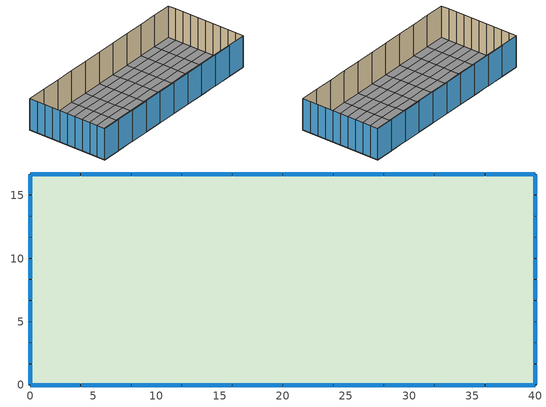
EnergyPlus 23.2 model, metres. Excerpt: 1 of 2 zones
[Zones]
Greenhouse Zone Main
 floor ground (Floor Construction): 0,0 0,1.67 4,1.67 4,0 z0; 4,0 4,1.67 8,1.67 8,0 z0; 8,0 8,1.67 12,1.67 12,0 z0; 12,0 12,1.67 16,1.67 16,0 z0; 16,0 16,1.67 20,1.67 20,0 z0; 20,0 20,1.67 24,1.67 24,0 z0; 24,0 24,1.67 28,1.67 28,0 z0; 28,0 28,1.67 32,1.67 32,0 z0; 32,0 32,1.67 36,1.67 36,0 z0; 36,0 36,1.67 40,1.67 40,0 z0; 0,1.67 0,3.34 4,3.34 4,1.67 z0; 4,1.67 4,3.34 8,3.34 8,1.67 z0; 8,1.67 8,3.34 12,3.34 12,1.67 z0; 12,1.67 12,3.34 16,3.34 16,1.67 z0; 16,1.67 16,3.34 20,3.34 20,1.67 z0; 20,1.67 20,3.34 24,3.34 24,1.67 z0; 24,1.67 24,3.34 28,3.34 28,1.67 z0; 28,1.67 28,3.34 32,3.34 32,1.67 z0; 32,1.67 32,3.34 36,3.34 36,1.67 z0; 36,1.67 36,3.34 40,3.34 40,1.67 z0; 0,3.34 0,5.01 4,5.01 4,3.34 z0; 4,3.34 4,5.01 8,5.01 8,3.34 z0; 8,3.34 8,5.01 12,5.01 12,3.34 z0; 12,3.34 12,5.01 16,5.01 16,3.34 z0; 16,3.34 16,5.01 20,5.01 20,3.34 z0; 20,3.34 20,5.01 24,5.01 24,3.34 z0; 24,3.34 24,5.01 28,5.01 28,3.34 z0; 28,3.34 28,5.01 32,5.01 32,3.34 z0; 32,3.34 32,5.01 36,5.01 36,3.34 z0; 36,3.34 36,5.01 40,5.01 40,3.34 z0; 0,5.01 0,6.68 4,6.68 4,5.01 z0; 4,5.01 4,6.68 8,6.68 8,5.01 z0; 8,5.01 8,6.68 12,6.68 12,5.01 z0; 12,5.01 12,6.68 16,6.68 16,5.01 z0; 16,5.01 16,6.68 20,6.68 20,5.01 z0; 20,5.01 20,6.68 24,6.68 24,5.01 z0; 24,5.01 24,6.68 28,6.68 28,5.01 z0; 28,5.01 28,6.68 32,6.68 32,5.01 z0; 32,5.01 32,6.68 36,6.68 36,5.01 z0; 36,5.01 36,6.68 40,6.68 40,5.01 z0; 0,6.68 0,8.35 4,8.35 4,6.68 z0; 4,6.68 4,8.35 8,8.35 8,6.68 z0; 8,6.68 8,8.35 12,8.35 12,6.68 z0; 12,6.68 12,8.35 16,8.35 16,6.68 z0; 16,6.68 16,8.35 20,8.35 20,6.68 z0; 20,6.68 20,8.35 24,8.35 24,6.68 z0; 24,6.68 24,8.35 28,8.35 28,6.68 z0; 28,6.68 28,8.35 32,8.35 32,6.68 z0; 32,6.68 32,8.35 36,8.35 36,6.68 z0; 36,6.68 36,8.35 40,8.35 40,6.68 z0; 0,8.35 0,10.02 4,10.02 4,8.35 z0; 4,8.35 4,10.02 8,10.02 8,8.35 z0; 8,8.35 8,10.02 12,10.02 12,8.35 z0; 12,8.35 12,10.02 16,10.02 16,8.35 z0; 16,8.35 16,10.02 20,10.02 20,8.35 z0; 20,8.35 20,10.02 24,10.02 24,8.35 z0; 24,8.35 24,10.02 28,10.02 28,8.35 z0; 28,8.35 28,10.02 32,10.02 32,8.35 z0; 32,8.35 32,10.02 36,10.02 36,8.35 z0; 36,8.35 36,10.02 40,10.02 40,8.35 z0; 0,10.02 0,11.69 4,11.69 4,10.02 z0; 4,10.02 4,11.69 8,11.69 8,10.02 z0; 8,10.02 8,11.69 12,11.69 12,10.02 z0; 12,10.02 12,11.69 16,11.69 16,10.02 z0; 16,10.02 16,11.69 20,11.69 20,10.02 z0; 20,10.02 20,11.69 24,11.69 24,10.02 z0; 24,10.02 24,11.69 28,11.69 28,10.02 z0; 28,10.02 28,11.69 32,11.69 32,10.02 z0; 32,10.02 32,11.69 36,11.69 36,10.02 z0; 36,10.02 36,11.69 40,11.69 40,10.02 z0; 0,11.69 0,13.36 4,13.36 4,11.69 z0; 4,11.69 4,13.36 8,13.36 8,11.69 z0; 8,11.69 8,13.36 12,13.36 12,11.69 z0; 12,11.69 12,13.36 16,13.36 16,11.69 z0; 16,11.69 16,13.36 20,13.36 20,11.69 z0; 20,11.69 20,13.36 24,13.36 24,11.69 z0; 24,11.69 24,13.36 28,13.36 28,11.69 z0; 28,11.69 28,13.36 32,13.36 32,11.69 z0; 32,11.69 32,13.36 36,13.36 36,11.69 z0; 36,11.69 36,13.36 40,13.36 40,11.69 z0; 0,13.36 0,15.03 4,15.03 4,13.36 z0; 4,13.36 4,15.03 8,15.03 8,13.36 z0; 8,13.36 8,15.03 12,15.03 12,13.36 z0; 12,13.36 12,15.03 16,15.03 16,13.36 z0; 16,13.36 16,15.03 20,15.03 20,13.36 z0; 20,13.36 20,15.03 24,15.03 24,13.36 z0; 24,13.36 24,15.03 28,15.03 28,13.36 z0; 28,13.36 28,15.03 32,15.03 32,13.36 z0; 32,13.36 32,15.03 36,15.03 36,13.36 z0; 36,13.36 36,15.03 40,15.03 40,13.36 z0; 0,15.03 0,16.7 4,16.7 4,15.03 z0; 4,15.03 4,16.7 8,16.7 8,15.03 z0; 8,15.03 8,16.7 12,16.7 12,15.03 z0; 12,15.03 12,16.7 16,16.7 16,15.03 z0; 16,15.03 16,16.7 20,16.7 20,15.03 z0; 20,15.03 20,16.7 24,16.7 24,15.03 z0; 24,15.03 24,16.7 28,16.7 28,15.03 z0; 28,15.03 28,16.7 32,16.7 32,15.03 z0; 32,15.03 32,16.7 36,16.7 36,15.03 z0; 36,15.03 36,16.7 40,16.7 40,15.03 z0
 wall outside (Wall Construction): 0,1.67 0,0 4,0 8,0 12,0 16,0 20,0 24,0 28,0 32,0 36,0 40,0 40,1.67 40,3.34 40,5.01 40,6.68 40,8.35 40,10.02 40,11.69 40,13.36 40,15.03 40,16.7 36,16.7 32,16.7 28,16.7 24,16.7 20,16.7 16,16.7 12,16.7 8,16.7 4,16.7 0,16.7 0,15.03 0,13.36 0,11.69 0,10.02 0,8.35 0,6.68 0,5.01 0,3.34 0,1.67 z0:6.5
 window (Window Construction Main): 0,1.62 0,0.05 / 0.05,0 3.95,0 / 0,3.29 0,1.72 / 0,4.96 0,3.39 / 0,6.63 0,5.06 / 0,8.3 0,6.73 / 0,9.97 0,8.4 / 0,11.64 0,10.07 / 0,13.31 0,11.74 / 0,14.98 0,13.41 / 0,16.65 0,15.08 / 3.95,16.7 0.05,16.7 / 4.05,0 7.95,0 / 7.95,16.7 4.05,16.7 / 8.05,0 11.95,0 / 11.95,16.7 8.05,16.7 / 12.05,0 15.95,0 / 15.95,16.7 12.05,16.7 / 16.05,0 19.95,0 / 19.95,16.7 16.05,16.7 / 20.05,0 23.95,0 / 23.95,16.7 20.05,16.7 / 24.05,0 27.95,0 / 27.95,16.7 24.05,16.7 / 28.05,0 31.95,0 / 31.95,16.7 28.05,16.7 / 32.05,0 35.95,0 / 35.95,16.7 32.05,16.7 / 40,0.05 40,1.62 / 36.05,0 39.95,0 / 40,1.72 40,3.29 / 40,3.39 40,4.96 / 40,5.06 40,6.63 / 40,6.73 40,8.3 / 40,8.4 40,9.97 / 40,10.07 40,11.64 / 40,11.74 40,13.31 / 40,13.41 40,14.98 / 39.95,16.7 36.05,16.7 / 40,15.08 40,16.65 z0.05:6.45
[Building]
Building 1: Solar distribution=FullExteriorWithReflections
[SizingPeriod:DesignDay]
Ann Clg .4% Condns DB=>MWB: Barometric pressure=101193; Daily dry bulb temperature range=8.8; Day of month=21; Day type=SummerDesignDay; Daylight saving time indicator=No; Dry bulb temperature range modifier type=DefaultMultipliers; Humidity condition type=WetBulb; Maximum dry bulb temperature=44.1; Month=7; Rain indicator=No; Sky clearness=1; Snow indicator=No; Solar model indicator=ASHRAEClearSky; Wetbulb or dewpoint at maximum dry bulb=30.7; Wind direction=0; Wind speed=3.35
[Site:Location]
doha_da_qat design_conditions: Latitude=25.28; Longitude=51.53; Time zone=3; Elevation=11
[Construction]
Floor Construction: Floor Material
Wall Construction: Wall Material
Window Construction Main: Window Material
[Material] Roughness=Smooth; Solar absorptance=0.7; Thermal absorptance=0.9; Visible absorptance=0.7
Name | Conductivity | Density | Specific heat | Thickness
Floor Material | 1.3 | 2300 | 1400 | 0.1
Wall Material | 50 | 7850 | 500 | 0.2
[WindowMaterial:SimpleGlazingSystem]
Window Material: Solar heat gain coefficient=0.1; U factor=2.5; Visible transmittance=0.8
[Fan:OnOff] Availability schedule=AlwaysOn; Fan total efficiency=0.9; Maximum flow rate=4; Motor efficiency=0.9; Motor in airstream fraction=1; Pressure rise=75
EvapFan; EvapFan_2
[EvaporativeCooler:Direct:CelDekPad] Availability schedule=AlwaysOn; Direct pad area=50; Recirculating water pump power consumption=120
Direct_Eva_Cooler; Direct_Eva_Cooler_2
[ZoneHVAC:EvaporativeCoolerUnit] Availability schedule=AlwaysOn; Design supply air flow rate=4; Fan placement=BlowThrough; Cooler unit control method=ZoneCoolingLoadOnOffCycling; Cooling load threshold=0
Name | Supply air fan | First evaporative cooler object
GH_Evap_Unit | EvapFan | Direct_Eva_Cooler
GH_Evap_Unit_2 | EvapFan_2 | Direct_Eva_Cooler_2
[Space]
Greenhouse Space Main: Zone=Greenhouse Zone Main; Space type=Greenhouse Type Main
[SpaceList]
Greenhouse Type Main: Greenhouse Space Main
[Zone]
Greenhouse Zone Main: Multiplier=1; Part of total floor area=Yes
[Schedule:Constant]
AlwaysOn: Hourly value=1
